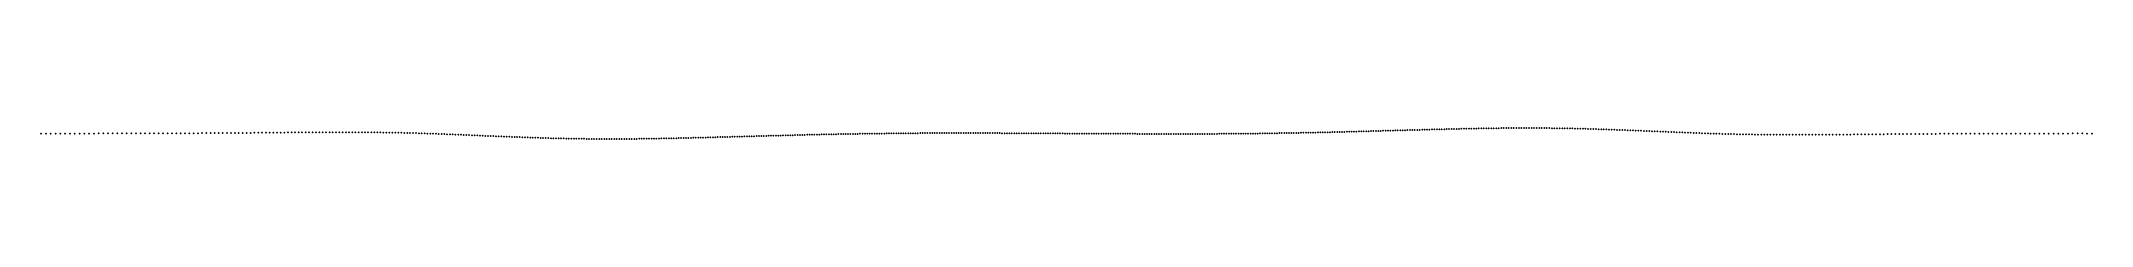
# Model space of a CAD drawing. Header units: metres. Extents: x 0 to 359, y -1 to 1.
import ezdxf

# ---------------------------------------------------------------- set-up
doc = ezdxf.new("R2010")
doc.units = ezdxf.units.M

msp = doc.modelspace()

# ---------------------------------------------------------------- linework, layer by layer
for p in [(0, 0), (8.42, 0), (9.25, 0), (10.08, 0.01), (10.91, 0.01), (11.74, 0.01), (12.56, 0.01), (13.38, 0.02), (14.2, 0.02), (15.01, 0.02), (15.82, 0.02), (16.63, 0.03), (17.43, 0.03), (18.23, 0.03), (19.02, 0.03), (19.81, 0.03), (20.6, 0.04), (21.38, 0.04), (22.16, 0.04), (22.93, 0.04), (23.7, 0.04), (24.47, 0.04), (25.22, 0.05), (25.98, 0.05), (26.73, 0.05), (27.47, 0.05), (28.21, 0.06), (28.95, 0.06), (29.68, 0.06), (30.4, 0.07), (31.12, 0.07), (31.83, 0.07), (32.54, 0.08), (33.25, 0.08), (33.95, 0.09), (34.64, 0.09), (35.33, 0.1), (36.02, 0.1), (36.7, 0.11), (37.37, 0.12), (38.04, 0.12), (38.71, 0.13), (39.37, 0.14), (40.03, 0.15), (40.68, 0.15), (41.33, 0.16), (41.97, 0.17), (42.61, 0.17), (43.24, 0.18), (43.87, 0.18), (44.49, 0.19), (45.11, 0.19), (45.73, 0.2), (46.34, 0.2), (46.95, 0.21), (47.55, 0.21), (48.15, 0.22), (48.75, 0.22), (49.34, 0.22), (49.93, 0.22), (50.52, 0.23), (51.1, 0.23), (51.68, 0.23), (52.25, 0.23), (52.82, 0.23), (53.39, 0.22), (53.95, 0.22), (54.51, 0.22), (55.07, 0.22), (55.63, 0.22), (56.18, 0.22), (56.73, 0.2), (57.27, 0.2), (57.82, 0.2), (58.36, 0.19), (58.9, 0.19), (59.43, 0.18), (59.96, 0.17), (60.49, 0.17), (61.02, 0.16), (61.54, 0.15), (62.07, 0.14), (62.59, 0.13), (63.1, 0.12), (63.62, 0.11), (64.13, 0.1), (64.64, 0.09), (65.15, 0.07), (65.66, 0.06), (66.17, 0.04), (66.67, 0.03), (67.17, 0.01), (147.65, 0), (148.07, 0.01), (148.49, 0.01), (148.91, 0.02), (149.33, 0.02), (149.75, 0.03), (150.17, 0.03), (150.59, 0.03), (151.01, 0.04), (151.44, 0.04), (151.86, 0.04), (152.28, 0.05), (152.7, 0.05), (153.12, 0.05), (153.54, 0.05), (153.96, 0.06), (154.39, 0.06), (154.81, 0.06), (155.23, 0.06), (155.65, 0.06), (156.07, 0.06), (156.49, 0.07), (156.91, 0.07), (157.34, 0.07), (157.76, 0.07), (158.18, 0.08), (158.6, 0.08), (159.02, 0.08), (159.45, 0.08), (159.87, 0.08), (160.29, 0.08), (160.71, 0.08), (161.13, 0.08), (161.56, 0.07), (161.98, 0.07), (162.4, 0.07), (162.82, 0.07), (163.24, 0.07), (163.67, 0.07), (164.09, 0.07), (164.51, 0.07), (164.93, 0.07), (165.36, 0.07), (165.78, 0.07), (166.2, 0.06), (166.62, 0.06), (167.05, 0.06), (167.47, 0.06), (167.89, 0.06), (168.31, 0.05), (168.74, 0.05), (169.16, 0.05), (169.58, 0.05), (170, 0.04), (170.43, 0.04), (170.85, 0.04), (171.27, 0.04), (171.7, 0.04), (172.12, 0.03), (172.54, 0.03), (172.96, 0.03), (173.39, 0.03), (173.81, 0.03), (174.23, 0.03), (174.66, 0.02), (175.08, 0.02), (175.5, 0.02), (175.92, 0.02), (176.35, 0.02), (176.77, 0.01), (177.19, 0.01), (177.62, 0.01), (178.04, 0.01), (178.46, 0.01), (178.88, 0.01), (179.31, 0), (179.73, 0), (213.06, 0), (213.49, 0.01), (213.91, 0.02), (214.33, 0.02), (214.75, 0.03), (215.17, 0.03), (215.59, 0.04), (216.01, 0.04), (216.43, 0.05), (216.85, 0.06), (217.28, 0.06), (217.7, 0.07), (218.12, 0.07), (218.54, 0.08), (218.96, 0.09), (219.38, 0.1), (219.8, 0.1), (220.23, 0.11), (220.65, 0.12), (221.07, 0.13), (221.49, 0.14), (221.91, 0.15), (222.33, 0.15), (222.76, 0.16), (223.18, 0.17), (223.6, 0.18), (224.02, 0.19), (224.44, 0.2), (224.86, 0.21), (225.29, 0.22), (225.71, 0.23), (226.13, 0.24), (226.55, 0.25), (226.98, 0.26), (227.4, 0.27), (227.82, 0.28), (228.25, 0.29), (228.67, 0.3), (229.09, 0.31), (229.51, 0.33), (229.94, 0.34), (230.36, 0.35), (230.78, 0.36), (231.21, 0.37), (231.63, 0.38), (232.06, 0.39), (232.48, 0.4), (232.9, 0.42), (233.33, 0.43), (233.75, 0.44), (234.18, 0.45), (234.6, 0.46), (235.03, 0.47), (235.45, 0.48), (235.88, 0.5), (236.3, 0.51), (236.73, 0.52), (237.16, 0.53), (237.58, 0.54), (238.01, 0.55), (238.44, 0.56), (238.86, 0.58), (239.29, 0.59), (239.72, 0.6), (240.14, 0.61), (240.57, 0.62), (241, 0.63), (241.43, 0.64), (241.86, 0.65), (242.28, 0.66), (242.71, 0.68), (243.14, 0.69), (243.57, 0.7), (244, 0.71), (244.43, 0.72), (244.86, 0.73), (245.29, 0.74), (245.72, 0.75), (246.15, 0.76), (246.58, 0.77), (247.02, 0.78), (247.45, 0.79), (247.88, 0.8), (248.31, 0.81), (248.74, 0.82), (249.18, 0.83), (249.61, 0.84), (250.04, 0.85), (250.48, 0.86), (250.91, 0.86), (251.35, 0.87), (251.78, 0.88), (252.22, 0.89), (252.65, 0.89), (253.09, 0.9), (253.53, 0.91), (253.96, 0.92), (254.4, 0.92), (254.84, 0.93), (255.28, 0.93), (255.72, 0.94), (256.15, 0.94), (256.59, 0.95), (257.03, 0.95), (257.47, 0.95), (257.91, 0.96), (258.35, 0.96), (258.8, 0.96), (259.24, 0.96), (259.68, 0.96), (260.12, 0.96), (260.57, 0.96), (261.01, 0.96), (261.46, 0.96), (261.9, 0.95), (262.35, 0.95), (262.79, 0.95), (263.24, 0.95), (263.68, 0.94), (264.13, 0.94), (264.58, 0.93), (265.03, 0.93), (265.48, 0.92), (265.93, 0.92), (266.38, 0.91), (266.83, 0.9), (267.28, 0.89), (267.73, 0.88), (268.18, 0.88), (268.64, 0.87), (269.09, 0.85), (269.55, 0.84), (270, 0.83), (270.46, 0.82), (270.91, 0.81), (271.37, 0.79), (271.83, 0.78), (272.29, 0.77), (272.75, 0.75), (273.21, 0.74), (273.67, 0.72), (274.13, 0.71), (274.59, 0.69), (275.06, 0.68), (275.52, 0.66), (275.98, 0.64), (276.45, 0.63), (276.92, 0.61), (277.38, 0.59), (277.85, 0.58), (278.32, 0.56), (278.79, 0.54), (279.26, 0.52), (279.73, 0.5), (280.2, 0.48), (280.68, 0.46), (281.15, 0.44), (281.63, 0.42), (282.1, 0.4), (282.58, 0.38), (283.06, 0.36), (283.54, 0.34), (284.02, 0.32), (284.5, 0.3), (284.99, 0.28), (285.47, 0.26), (285.96, 0.24), (286.45, 0.22), (286.93, 0.2), (287.42, 0.18), (287.91, 0.16), (288.41, 0.14), (288.9, 0.12), (289.39, 0.1), (289.89, 0.08), (290.39, 0.06), (290.89, 0.05), (291.39, 0.03), (291.89, 0.01), (352.42, 0), (353.25, 0), (354.09, 0), (354.93, 0), (355.78, 0.01), (356.62, 0.01), (357.46, 0.01), (358.31, 0), (359.15, 0), (0.85, 0), (1.69, 0), (2.54, -0.01), (3.38, -0.01), (4.22, -0.01), (5.06, 0), (5.91, 0), (6.75, 0), (7.58, 0), (67.67, 0), (68.17, -0.02), (68.66, -0.03), (69.16, -0.05), (69.65, -0.06), (70.14, -0.08), (70.63, -0.1), (71.12, -0.12), (71.61, -0.14), (72.09, -0.16), (72.57, -0.18), (73.06, -0.2), (73.54, -0.22), (74.02, -0.24), (74.49, -0.26), (74.97, -0.28), (75.45, -0.3), (75.92, -0.32), (76.4, -0.34), (76.87, -0.37), (77.34, -0.39), (77.81, -0.41), (78.28, -0.43), (78.75, -0.45), (79.21, -0.46), (79.68, -0.48), (80.15, -0.5), (80.61, -0.52), (81.07, -0.54), (81.54, -0.56), (82, -0.58), (82.46, -0.59), (82.92, -0.61), (83.38, -0.63), (83.84, -0.64), (84.29, -0.66), (84.75, -0.68), (85.21, -0.69), (85.66, -0.71), (86.12, -0.72), (86.57, -0.74), (87.03, -0.75), (87.48, -0.77), (87.93, -0.78), (88.38, -0.79), (88.84, -0.8), (89.29, -0.82), (89.74, -0.83), (90.19, -0.84), (90.63, -0.85), (91.08, -0.86), (91.53, -0.87), (91.98, -0.88), (92.42, -0.89), (92.87, -0.9), (93.32, -0.91), (93.76, -0.91), (94.21, -0.92), (94.65, -0.93), (95.09, -0.93), (95.54, -0.94), (95.98, -0.94), (96.42, -0.94), (96.86, -0.95), (97.3, -0.95), (97.75, -0.95), (98.19, -0.96), (98.63, -0.96), (99.07, -0.96), (99.5, -0.96), (99.94, -0.96), (100.38, -0.96), (100.82, -0.96), (101.26, -0.96), (101.69, -0.96), (102.13, -0.95), (102.57, -0.95), (103, -0.95), (103.44, -0.95), (103.88, -0.94), (104.31, -0.94), (104.75, -0.93), (105.18, -0.93), (105.61, -0.92), (106.05, -0.91), (106.48, -0.91), (106.92, -0.9), (107.35, -0.89), (107.78, -0.89), (108.21, -0.88), (108.64, -0.87), (109.08, -0.86), (109.51, -0.85), (109.94, -0.85), (110.37, -0.84), (110.8, -0.83), (111.23, -0.82), (111.66, -0.81), (112.09, -0.8), (112.52, -0.79), (112.95, -0.78), (113.38, -0.77), (113.81, -0.76), (114.24, -0.75), (114.66, -0.74), (115.09, -0.73), (115.52, -0.72), (115.95, -0.71), (116.37, -0.7), (116.8, -0.69), (117.23, -0.68), (117.65, -0.66), (118.08, -0.65), (118.51, -0.64), (118.93, -0.63), (119.36, -0.62), (119.78, -0.61), (120.21, -0.6), (120.63, -0.59), (121.06, -0.58), (121.48, -0.57), (121.91, -0.55), (122.33, -0.54), (122.76, -0.53), (123.18, -0.52), (123.61, -0.51), (124.03, -0.5), (124.45, -0.49), (124.88, -0.47), (125.3, -0.46), (125.72, -0.45), (126.15, -0.44), (126.57, -0.43), (126.99, -0.42), (127.42, -0.4), (127.84, -0.39), (128.26, -0.38), (128.68, -0.37), (129.11, -0.36), (129.53, -0.35), (129.95, -0.34), (130.37, -0.33), (130.8, -0.32), (131.22, -0.31), (131.64, -0.3), (132.06, -0.29), (132.48, -0.27), (132.91, -0.26), (133.33, -0.25), (133.75, -0.24), (134.17, -0.23), (134.59, -0.22), (135.01, -0.21), (135.43, -0.2), (135.86, -0.19), (136.28, -0.18), (136.7, -0.17), (137.12, -0.17), (137.54, -0.16), (137.96, -0.15), (138.38, -0.14), (138.8, -0.13), (139.23, -0.12), (139.65, -0.11), (140.07, -0.11), (140.49, -0.1), (140.91, -0.09), (141.33, -0.08), (141.75, -0.08), (142.17, -0.07), (142.59, -0.06), (143.01, -0.06), (143.44, -0.05), (143.86, -0.04), (144.28, -0.04), (144.7, -0.03), (145.12, -0.03), (145.54, -0.02), (145.96, -0.02), (146.38, -0.01), (146.8, -0.01), (147.22, 0), (180.15, 0), (180.58, 0), (181, 0), (181.42, -0.01), (181.84, -0.01), (182.27, -0.01), (182.69, -0.01), (183.11, -0.01), (183.54, -0.02), (183.96, -0.02), (184.38, -0.02), (184.8, -0.02), (185.23, -0.02), (185.65, -0.03), (186.07, -0.03), (186.5, -0.03), (186.92, -0.03), (187.34, -0.03), (187.76, -0.03), (188.19, -0.04), (188.61, -0.04), (189.03, -0.04), (189.45, -0.04), (189.88, -0.04), (190.3, -0.05), (190.72, -0.05), (191.14, -0.05), (191.57, -0.05), (191.99, -0.06), (192.41, -0.06), (192.83, -0.06), (193.26, -0.06), (193.68, -0.06), (194.1, -0.06), (194.52, -0.07), (194.94, -0.07), (195.37, -0.07), (195.79, -0.07), (196.21, -0.07), (196.63, -0.07), (197.05, -0.07), (197.48, -0.07), (197.9, -0.07), (198.32, -0.07), (198.74, -0.08), (199.16, -0.08), (199.59, -0.08), (200.01, -0.08), (200.43, -0.08), (200.85, -0.08), (201.27, -0.08), (201.69, -0.08), (202.11, -0.07), (202.54, -0.07), (202.96, -0.07), (203.38, -0.07), (203.8, -0.06), (204.22, -0.06), (204.64, -0.06), (205.06, -0.06), (205.49, -0.06), (205.91, -0.06), (206.33, -0.05), (206.75, -0.05), (207.17, -0.05), (207.59, -0.05), (208.01, -0.04), (208.43, -0.04), (208.85, -0.04), (209.28, -0.03), (209.7, -0.03), (210.12, -0.03), (210.54, -0.02), (210.96, -0.02), (211.38, -0.01), (211.8, -0.01), (212.22, 0), (212.64, 0), (292.39, 0), (292.9, -0.02), (293.4, -0.03), (293.91, -0.05), (294.42, -0.06), (294.93, -0.07), (295.45, -0.09), (295.96, -0.1), (296.48, -0.11), (297, -0.12), (297.52, -0.13), (298.04, -0.14), (298.57, -0.15), (299.1, -0.16), (299.63, -0.17), (300.16, -0.18), (300.69, -0.18), (301.23, -0.19), (301.77, -0.2), (302.31, -0.2), (302.85, -0.2), (303.4, -0.2), (303.95, -0.22), (304.5, -0.22), (305.06, -0.22), (305.62, -0.22), (306.18, -0.22), (306.74, -0.22), (307.31, -0.23), (307.88, -0.23), (308.45, -0.23), (309.03, -0.23), (309.61, -0.23), (310.19, -0.22), (310.78, -0.22), (311.37, -0.22), (311.96, -0.22), (312.56, -0.21), (313.16, -0.21), (313.77, -0.2), (314.37, -0.2), (314.99, -0.19), (315.61, -0.19), (316.23, -0.18), (316.85, -0.18), (317.48, -0.17), (318.12, -0.17), (318.75, -0.16), (319.4, -0.15), (320.05, -0.15), (320.7, -0.14), (321.35, -0.13), (322.02, -0.12), (322.68, -0.12), (323.35, -0.11), (324.03, -0.1), (324.71, -0.1), (325.4, -0.09), (326.09, -0.09), (326.79, -0.08), (327.49, -0.08), (328.2, -0.07), (328.91, -0.07), (329.63, -0.07), (330.35, -0.06), (331.08, -0.06), (331.81, -0.06), (332.55, -0.05), (333.29, -0.05), (334.04, -0.05), (334.79, -0.05), (335.55, -0.04), (336.31, -0.04), (337.08, -0.04), (337.85, -0.04), (338.63, -0.04), (339.41, -0.04), (340.2, -0.03), (340.99, -0.03), (341.78, -0.03), (342.58, -0.03), (343.38, -0.03), (344.18, -0.02), (344.99, -0.02), (345.81, -0.02), (346.62, -0.02), (347.44, -0.01), (348.26, -0.01), (349.09, -0.01), (349.92, -0.01), (350.75, 0), (351.58, 0)]:
    msp.add_point(p)

doc.saveas('drawing.dxf')
